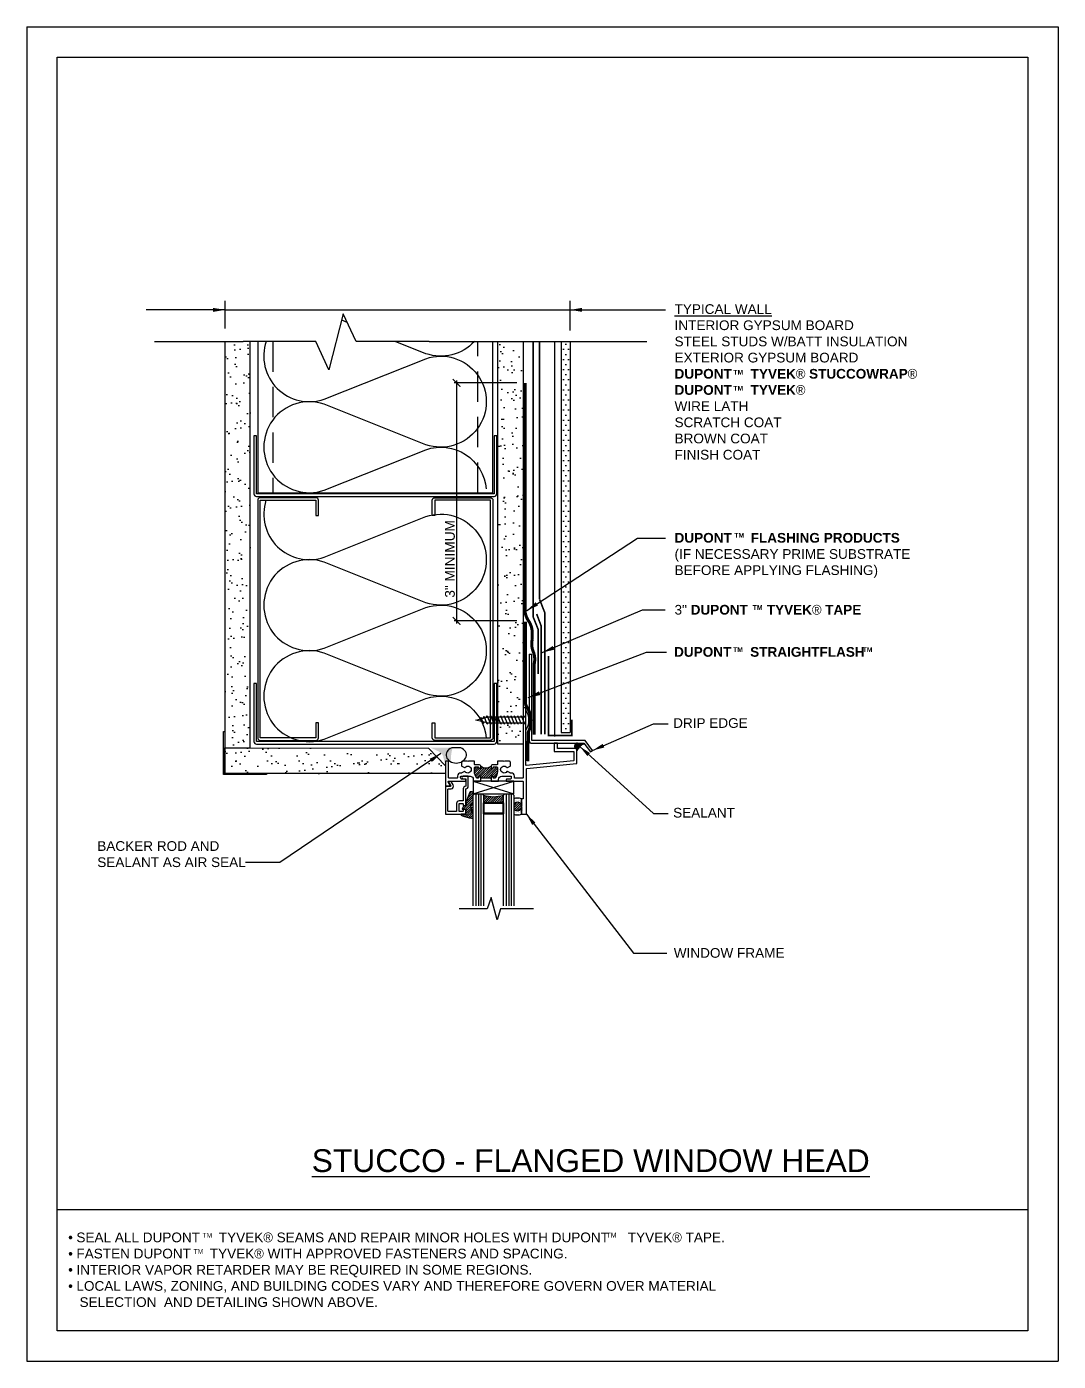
# Model space of a CAD drawing. Extents: x -129 to 26, y 0 to 100.
# Drawn here: x 0 to 25.5, y 0 to 33 of the extents above; entities that cross this region are included whole.
import ezdxf

# ---------------------------------------------------------------- set-up
doc = ezdxf.new("R2010")
doc.units = 0
doc.header["$LTSCALE"] = 1.5
doc.header["$MEASUREMENT"] = 0
doc.linetypes.add('CENTER', pattern=[2, 1.25, -0.25, 0.25, -0.25])
doc.linetypes.add('DASHED', pattern=[0.75, 0.5, -0.25])
doc.layers.get('0').update_dxf_attribs({"linetype": 'CONTINUOUS'})
doc.layers.get('DEFPOINTS').update_dxf_attribs({"linetype": 'CONTINUOUS'})
for name, color, linetype in [('A-ANNO-TXT0', 252, 'CONTINUOUS'), ('A-BACKER_ROD', 252, 'CONTINUOUS'), ('A-FASTENERS', 1, 'CONTINUOUS'), ('A-FLASHING', 124, 'CONTINUOUS'), ('A-GYP_BOARD', 252, 'CONTINUOUS'), ('A-METAL_STUD', 252, 'CONTINUOUS'), ('A-SEALANT', 252, 'CONTINUOUS'), ('CLADDING', 252, 'CONTINUOUS'), ('DUPONT_FLASHING', 251, 'CENTER'), ('FLASHING', 124, 'CONTINUOUS'), ('HATCH', 252, 'CONTINUOUS'), ('INSULATION', 40, 'CONTINUOUS'), ('STRUCTURE', 252, 'CONTINUOUS'), ('TEXT', 7, 'CONTINUOUS'), ('TYVEK', 160, 'DASHED'), ('TYVEK_TAPE', 130, 'CONTINUOUS'), ('W', 7, 'CONTINUOUS'), ('WINDOW', 252, 'CONTINUOUS')]:
    doc.layers.add(name, color=color, linetype=linetype)
doc.styles.add('DETAILS', font='sanss___.ttf', dxfattribs={"height": 1})
doc.linetypes.add('ZIGZAG', pattern='A,0.0001,-0.2,[131,ltypeshp.shx,S=0.2,R=0,X=-0.2,Y=0],-0.4,[131,ltypeshp.shx,S=0.2,R=180,X=0.2,Y=0],-0.2', length=0.8001)
doc.dimstyles.new('TYVEKDETAILS', dxfattribs={"dimscale": 6, "dimtxt": 1.5, "dimasz": 0.1, "dimexe": 0.75, "dimexo": 0.75, "dimgap": 0.75, "dimtad": 0, "dimtih": 1, "dimtoh": 1, "dimdec": 4, "dimzin": 0, "dimtxsty": 'DETAILS', "dimcen": 0.0625, "dimazin": 3, "dimtfac": 1, "dimtdec": 4, "dimtofl": 0, "dimtmove": 0, "dimatfit": 3, "dimtolj": 1, "dimtzin": 0})
pattern_1 = [(225, (23.721347, 19.344516), (0.02762136, -0.02762136), [])]

# ---------------------------------------------------------------- blocks, each defined once
blk = doc.blocks.new('*X1')
at = {"color": 0}
for p, q in [((0.140625, 0.34375), (0.140625, 0.34375)), ((0.15625, 0.375), (0.15625, 0.375)), ((0.171875, 0.34375), (0.171875, 0.34375)), ((0.1875, 0.375), (0.1875, 0.375)), ((0.203125, 0.34375), (0.203125, 0.34375)), ((0.21875, 0.375), (0.21875, 0.375)), ((0.234375, 0.34375), (0.234375, 0.34375)), ((0.25, 0.375), (0.25, 0.375)), ((0.265625, 0.34375), (0.265625, 0.34375)), ((0.28125, 0.375), (0.28125, 0.375)), ((0.296875, 0.34375), (0.296875, 0.34375)), ((0.3125, 0.375), (0.3125, 0.375)), ((0.140625, 0.28125), (0.140625, 0.28125)), ((0.140625, 0.09375), (0.140625, 0.09375)), ((0.140625, 0.03125), (0.140625, 0.03125)), ((0.15625, 0.3125), (0.15625, 0.3125)), ((0.15625, 0.0625), (0.15625, 0.0625)), ((0.15625, 0), (0.15625, 0)), ((0.171875, 0.03125), (0.171875, 0.03125)), ((0.1875, 0.3125), (0.1875, 0.3125)), ((0.1875, 0.0625), (0.1875, 0.0625)), ((0.1875, 0), (0.1875, 0)), ((0.203125, 0.03125), (0.203125, 0.03125)), ((0.21875, 0.3125), (0.21875, 0.3125)), ((0.21875, 0.0625), (0.21875, 0.0625)), ((0.21875, 0), (0.21875, 0)), ((0.234375, 0.03125), (0.234375, 0.03125)), ((0.25, 0.3125), (0.25, 0.3125)), ((0.25, 0.0625), (0.25, 0.0625)), ((0.25, 0), (0.25, 0)), ((0.265625, 0.03125), (0.265625, 0.03125)), ((0.28125, 0.3125), (0.28125, 0.3125)), ((0.28125, 0.0625), (0.28125, 0.0625)), ((0.28125, 0), (0.28125, 0)), ((0.296875, 0.28125), (0.296875, 0.28125)), ((0.296875, 0.09375), (0.296875, 0.09375)), ((0.296875, 0.03125), (0.296875, 0.03125)), ((0.3125, 0.3125), (0.3125, 0.3125)), ((0.3125, 0.25), (0.3125, 0.25)), ((0.3125, 0.125), (0.3125, 0.125)), ((0.3125, 0.0625), (0.3125, 0.0625)), ((0.3125, 0), (0.3125, 0))]:
    blk.add_line(p, q, dxfattribs=at)
blk = doc.blocks.new('_ARCHTICK')
at = {"color": 0, "linetype": 'BYBLOCK', "const_width": 0.15}
blk.add_lwpolyline([(-0.5, -0.5), (0.5, 0.5)], dxfattribs=at)

msp = doc.modelspace()

# ---------------------------------------------------------------- hatches: boundary and pattern name
at = {"layer": 'A-ANNO-TXT0', "linetype": 'CONTINUOUS'}
h = msp.add_hatch(dxfattribs=at)
h.set_pattern_fill('DOTS', color=256, scale=2, style=0)
h.set_pattern_definition([(0, (41.64266, 3.27347), (0.0625, 0.125), [0, -0.125])])
h.paths.add_polyline_path([(13.431, 25.218), (13.21, 25.218), (13.21, 15.545), (13.431, 15.545)])
at = {"layer": 'A-FASTENERS'}
h = msp.add_hatch(dxfattribs=at)
h.set_pattern_fill('AR-SAND', color=252, scale=0.25, style=0)
h.set_pattern_definition([(37.5, (41.64266, 3.27347), (-0.0157483, 0.481706), [0, -0.38, 0, -0.425, 0, -0.40625]), (7.5, (41.64266, 3.2735), (0.442444, 0.7055365), [0, -0.205, 0, -0.3425, 0, -0.13125]), (327.5, (41.33516, 3.27347), (0.7785355, 0.0014148), [0, -0.125, 0, -0.45, 0, -0.5875]), (317.5, (41.33516, 3.2735), (0.751532, 0.219419), [0, -0.0625, 0, -0.295, 0, -0.3375])])
h.paths.add_polyline_path([(5.524, 25.218), (5.349, 25.218), (4.899, 25.218), (4.899, 15.165), (5.524, 15.165)])
h.paths.add_polyline_path([(12.274, 25.218), (11.649, 25.218), (11.649, 15.259), (12.274, 15.259)])
at = {"layer": 'DUPONT_FLASHING', "linetype": 'CONTINUOUS'}
msp.add_hatch(color=7, dxfattribs=at).paths.add_polyline_path([(13.79, 15.262), (13.771, 15.287), (13.612, 15.287, 0.660579), (13.565, 15.156), (13.602, 15.156), (13.602, 15.12), (13.602, 15.091, -0.296884)])
at = {"layer": 'HATCH'}
h = msp.add_hatch(dxfattribs=at)
h.set_pattern_fill('AR-SAND,_O', color=256, scale=0.25)
h.set_pattern_definition([(37.5, (-3.77472, 24.22218), (-0.015748, 0.481706), [0, -0.38, 0, -0.425, 0, -0.40625]), (7.5, (-3.7747, 24.2222), (0.442444, 0.705537), [0, -0.205, 0, -0.3425, 0, -0.13125]), (327.5, (-4.08222, 24.22218), (0.778535, 0.001415), [0, -0.125, 0, -0.45, 0, -0.5875]), (317.5, (-4.0822, 24.2222), (0.751532, 0.21942), [0, -0.0625, 0, -0.295, 0, -0.3375])])
h.paths.add_polyline_path([(4.899, 15.165), (4.899, 14.537), (10.352, 14.537), (10.352, 14.725), (9.936, 15.162)])
h = msp.add_hatch(color=7, dxfattribs=at)
h.dxf.hatch_style = 1
edge = h.paths.add_edge_path()
edge.add_line((10.27, 15.008), (10.295, 14.954))
edge.add_line((10.295, 14.954), (10.31, 14.886))
edge.add_line((10.31, 14.886), (10.324, 14.832))
edge.add_line((10.324, 14.832), (10.352, 14.725))
edge.add_line((10.352, 14.725), (10.352, 14.839))
edge.add_line((10.352, 14.839), (10.352, 14.843))
edge.add_line((10.352, 14.843), (10.43, 14.843))
edge.add_line((10.43, 14.843), (10.43, 14.839))
edge.add_line((10.43, 14.839), (10.458, 14.839))
edge.add_ellipse((10.618, 14.992), major_axis=(0.251, 0), ratio=0.790427, start_angle=116.6079, end_angle=230.2511, ccw=False)
edge.add_line((10.506, 15.169), (9.976, 15.169))
edge.add_line((9.976, 15.169), (10.015, 15.155))
edge.add_line((10.015, 15.155), (10.076, 15.13))
edge.add_line((10.076, 15.13), (10.126, 15.105))
edge.add_line((10.126, 15.105), (10.18, 15.084))
edge.add_line((10.18, 15.084), (10.227, 15.044))
edge.add_line((10.227, 15.044), (10.27, 15.008))
at = {"layer": 'WINDOW'}
h = msp.add_hatch(dxfattribs=at)
h.set_pattern_fill('ANSI31', color=256, scale=0.3125, angle=-180, style=0)
h.set_pattern_definition(pattern_1)
h.paths.add_polyline_path([(11.637, 14.586), (11.637, 14.671, 0.414214), (11.606, 14.702), (11.575, 14.702), (11.552, 14.702, 0.413437), (11.527, 14.677, -0.413437), (11.502, 14.652, -0.414214), (11.477, 14.677), (11.477, 14.714, -0.02353), (11.477, 14.719, -0.382874), (11.227, 14.719, -0.02353), (11.227, 14.714), (11.227, 14.677, -0.414214), (11.202, 14.652, -0.413437), (11.177, 14.677, 0.413437), (11.152, 14.702), (11.098, 14.702, 0.414214), (11.067, 14.671), (11.067, 14.586, 0.177059), (11.126, 14.425, 0.22095), (11.133, 14.421), (11.152, 14.421, 0.414214), (11.177, 14.446, -0.414214), (11.202, 14.471, -0.414214), (11.227, 14.446), (11.227, 14.421), (11.477, 14.421), (11.477, 14.446, -0.414214), (11.502, 14.471, -0.414214), (11.527, 14.446, 0.414214), (11.552, 14.421), (11.57, 14.421, 0.22095), (11.578, 14.425, 0.177059)])
h = msp.add_hatch(dxfattribs=at)
h.set_pattern_fill('ANSI31', color=256, scale=0.3125, angle=-180, style=0)
h.set_pattern_definition(pattern_1)
edge = h.paths.add_edge_path()
edge.add_ellipse((11.008, 13.664), major_axis=(-0.032, 0.139), ratio=0.13155, start_angle=43.1555, end_angle=180.0222)
edge.add_arc((10.988, 13.764), 0.0158, 41.5153, 187.5342, ccw=False)
edge.add_arc((11.017, 13.79), 0.0227, 222.2539, 304.0602)
edge.add_arc((11.024, 13.785), 0.0156, 290.163, 350.3876)
edge.add_line((11.039, 13.783), (11.039, 14.055))
edge.add_line((11.039, 14.055), (11.039, 14.062))
edge.add_ellipse((10.993, 14.061), major_axis=(0.0457, 0.0011), ratio=0.621164, start_angle=0, end_angle=153.2403)
edge.add_line((10.952, 14.073), (10.875, 13.857))
edge.add_ellipse((10.884, 13.833), major_axis=(0.0085, 0.0468), ratio=0.312415, start_angle=62.5423, end_angle=105.8209)
edge.add_line((10.868, 13.823), (10.852, 13.746))
edge.add_arc((10.813, 13.796), 0.0627, 270.4556, 307.9177, ccw=False)
edge.add_arc((10.816, 13.713), 0.0202, 97.3692, 140.7733)
edge.add_line((10.8, 13.726), (10.761, 13.664))
edge.add_arc((10.777, 13.664), 0.0156, 180, 278.9186)
edge.add_line((10.779, 13.648), (10.852, 13.66))
edge.add_line((10.852, 13.66), (10.852, 13.53))
edge.add_line((10.852, 13.53), (10.75, 13.53))
edge.add_arc((10.75, 13.514), 0.0156, 90, 232.8134)
edge.add_ellipse((10.89, 13.461), major_axis=(-0.149, 0.041), ratio=0.091401, start_angle=0, end_angle=180)
edge.add_line((11.039, 13.42), (11.039, 13.524))
h = msp.add_hatch(dxfattribs=at)
h.set_pattern_fill('ANSI31', color=256, scale=0.3125, angle=-180, style=0)
h.set_pattern_definition(pattern_1)
h.paths.add_polyline_path([(11.289, 14, 0.153266), (11.789, 14), (11.789, 13.797, 0.414214), (11.769, 13.817), (11.309, 13.817, 0.414214), (11.289, 13.797)])
h = msp.add_hatch(dxfattribs=at)
h.set_pattern_fill('ANSI31', color=256, scale=0.3125, angle=-180, style=0)
h.set_pattern_definition(pattern_1)
h.paths.add_polyline_path([(12.227, 13.769, 0.599485), (12.039, 13.769), (12.039, 13.669, 0.599485), (12.227, 13.669)])

# ---------------------------------------------------------------- linework, layer by layer
at = {"layer": 'A-ANNO-TXT0', "color": 252, "linetype": 'CONTINUOUS'}
for p, q in [((13.612, 15.287), (13.771, 15.287)), ((10.731, 15.169), (10.506, 15.169)), ((13.565, 15.156), (13.602, 15.156, 0)), ((13.602, 15.156, 0), (13.602, 15.12, 0))]:
    msp.add_line(p, q, dxfattribs=at)
for centre, radius, start, end in [((13.617, 15.212), 0.0756, 93.3246, 227.1163), ((13.827, 15.032, 0), 0.233, 99.189, 165.3302)]:
    msp.add_arc(centre, radius, start, end, dxfattribs=at)
at = {"layer": 'A-BACKER_ROD'}
msp.add_ellipse((10.618, 14.992), major_axis=(0.251, 0), ratio=0.790427, start_param=2.035192, end_param=7.389586, dxfattribs=at)
at = {"layer": 'A-FASTENERS', "color": 252}
for p, q in [((11.1, 15.857, 0), (11.382, 15.929, 0)), ((11.382, 15.784, 0), (11.1, 15.857, 0)), ((11.204, 15.883, 0), (11.23, 15.923, 0)), ((11.292, 15.774, 0), (11.23, 15.923, 0)), ((11.28, 15.903, 0), (11.307, 15.943, 0)), ((11.384, 15.754, 0), (11.307, 15.943, 0)), ((11.36, 15.924, 0), (11.384, 15.959, 0)), ((12.336, 15.929, 0), (11.382, 15.929, 0)), ((11.469, 15.754, 0), (11.384, 15.959, 0)), ((11.449, 15.93, 0), (11.469, 15.959, 0)), ((11.553, 15.754, 0), (11.469, 15.959, 0)), ((11.533, 15.93, 0), (11.553, 15.959, 0)), ((11.637, 15.754, 0), (11.553, 15.959, 0)), ((11.618, 15.93, 0), (11.637, 15.959, 0)), ((11.722, 15.754, 0), (11.637, 15.959, 0)), ((11.702, 15.93, 0), (11.722, 15.959, 0)), ((11.806, 15.754, 0), (11.722, 15.959, 0)), ((11.786, 15.93, 0), (11.806, 15.959, 0)), ((11.89, 15.754, 0), (11.806, 15.959, 0)), ((11.871, 15.93, 0), (11.89, 15.959, 0)), ((11.975, 15.754, 0), (11.89, 15.959, 0)), ((11.955, 15.93, 0), (11.975, 15.959, 0)), ((12.059, 15.754, 0), (11.975, 15.959, 0)), ((12.039, 15.93, 0), (12.059, 15.959, 0)), ((12.144, 15.754, 0), (12.059, 15.959, 0)), ((12.124, 15.93, 0), (12.144, 15.959, 0)), ((12.228, 15.754, 0), (12.144, 15.959, 0)), ((12.208, 15.93, 0), (12.228, 15.959, 0)), ((12.312, 15.754, 0), (12.228, 15.959, 0)), ((12.293, 15.93, 0), (12.312, 15.959, 0)), ((12.336, 15.902, 0), (12.312, 15.959, 0)), ((12.336, 15.604, 0), (12.336, 16.104, 0)), ((11.292, 15.774, 0), (11.311, 15.804, 0)), ((11.382, 15.784, 0), (12.336, 15.784, 0)), ((11.384, 15.754, 0), (11.404, 15.784, 0)), ((11.469, 15.754, 0), (11.488, 15.784, 0)), ((11.553, 15.754, 0), (11.573, 15.784, 0)), ((11.637, 15.754, 0), (11.657, 15.784, 0)), ((11.722, 15.754, 0), (11.741, 15.784, 0)), ((11.806, 15.754, 0), (11.826, 15.784, 0)), ((11.89, 15.754, 0), (11.91, 15.784, 0)), ((11.975, 15.754, 0), (11.995, 15.784, 0)), ((12.059, 15.754, 0), (12.079, 15.784, 0)), ((12.144, 15.754, 0), (12.163, 15.784, 0)), ((12.312, 15.754, 0), (12.332, 15.784, 0))]:
    msp.add_line(p, q, dxfattribs=at)
msp.add_arc((11.97, 15.854, 0), 0.443, 325.6322, 34.3678, dxfattribs=at)
at = {"layer": 'A-FLASHING'}
for p, q in [((12.422, 17.484), (12.484, 17.484)), ((12.463, 15.287), (13.771, 15.287)), ((13.802, 15.35), (12.484, 15.35)), ((13.771, 15.287), (13.934, 15.067)), ((13.986, 15.102), (13.802, 15.35)), ((13.934, 15.067), (13.986, 15.102))]:
    msp.add_line(p, q, dxfattribs=at)
msp.add_lwpolyline([(12.422, 17.484), (12.422, 15.346, 0.315993), (12.463, 15.287, 0.315993)], format="xyb", dxfattribs=at)
msp.add_lwpolyline([(12.484, 15.35), (12.484, 17.484)], dxfattribs=at)
at = {"layer": 'A-GYP_BOARD', "linetype": 'CONTINUOUS'}
for p, q in [((3.155, 25.218), (5.349, 25.218)), ((9.949, 25.218), (15.332, 25.218))]:
    msp.add_line(p, q, dxfattribs=at)
at = {"layer": 'A-GYP_BOARD'}
for points in [[(4.899, 25.218), (4.899, 15.165), (5.524, 15.165), (5.524, 25.218)], [(12.274, 25.218), (12.274, 15.259), (11.649, 15.259), (11.649, 25.218)]]:
    msp.add_lwpolyline(points, dxfattribs=at)
for points in [[(4.899, 15.569), (4.899, 14.537), (5.93, 14.537), (5.93, 14.506), (4.868, 14.506), (4.868, 15.569)], [(4.899, 15.165), (9.936, 15.162), (10.352, 14.725), (10.352, 14.537), (4.899, 14.537)]]:
    msp.add_lwpolyline(points, close=True, dxfattribs=at)
at = {"layer": 'A-METAL_STUD'}
for p, q in [((5.774, 21.353), (5.774, 21.384)), ((5.774, 21.353), (5.774, 21.384)), ((11.461, 21.353), (11.461, 21.384)), ((5.774, 15.353), (5.774, 15.322)), ((11.461, 15.353), (11.461, 15.322))]:
    msp.add_line(p, q, dxfattribs=at)
msp.add_lwpolyline([(5.711, 25.218), (5.711, 21.478), (11.524, 21.478), (11.524, 25.218)], dxfattribs=at)
at = {"layer": 'A-METAL_STUD', "linetype": 'DASHED'}
msp.add_lwpolyline([(6.086, 25.218), (6.086, 21.478), (11.149, 21.478), (11.149, 25.218)], dxfattribs=at)
at = {"layer": 'A-METAL_STUD'}
for points in [[(11.555, 22.884), (11.555, 21.447), (5.68, 21.447), (5.68, 22.884), (5.618, 22.884), (5.618, 21.447, 0.414214), (5.68, 21.384), (11.555, 21.384, 0.414214), (11.618, 21.447), (11.618, 22.884)], [(7.149, 20.915), (7.211, 20.915), (7.211, 21.29, 0.414214), (7.149, 21.353), (5.774, 21.353, 0.414214), (5.711, 21.29), (5.711, 15.415, 0.414214), (5.774, 15.353), (7.149, 15.353, 0.414214), (7.211, 15.415), (7.211, 15.79), (7.149, 15.79), (7.149, 15.415), (5.774, 15.415), (5.774, 21.29), (7.149, 21.29)], [(10.086, 20.915), (10.024, 20.915), (10.024, 21.29, -0.414214), (10.086, 21.353), (11.461, 21.353, -0.414214), (11.524, 21.29), (11.524, 15.415, -0.414214), (11.461, 15.353), (10.086, 15.353, -0.414214), (10.024, 15.415), (10.024, 15.79), (10.086, 15.79), (10.086, 15.415), (11.461, 15.415), (11.461, 21.29), (10.086, 21.29)], [(11.555, 16.759), (11.555, 15.322), (5.68, 15.322), (5.68, 16.759), (5.618, 16.759), (5.618, 15.322, 0.414214), (5.68, 15.259), (11.555, 15.259, 0.414214), (11.618, 15.322), (11.618, 16.759)]]:
    msp.add_lwpolyline(points, format="xyb", close=True, dxfattribs=at)
at = {"layer": 'A-SEALANT'}
for p, q in [((11.48, 11.47, 0), (11.379, 11.191, 0)), ((11.628, 10.912, 0), (11.48, 11.47, 0)), ((11.379, 11.191, 0), (10.691, 11.191, 0)), ((11.711, 11.191, 0), (11.628, 10.912, 0)), ((12.531, 11.191, 0), (11.711, 11.191, 0))]:
    msp.add_line(p, q, dxfattribs=at)
at = {"layer": 'CLADDING', "linetype": 'ZIGZAG', "ltscale": 0.2}
msp.add_line((13.046, 25.218, 0), (13.046, 15.453, 0), dxfattribs=at)
at = {"layer": 'CLADDING'}
for p, q in [((13.21, 25.218, 0), (13.21, 15.545, 0)), ((13.431, 25.218, 0), (13.431, 15.545, 0)), ((13.21, 15.545, 0), (13.431, 15.545, 0))]:
    msp.add_line(p, q, dxfattribs=at)
at = {"layer": 'DEFPOINTS'}
for p, q in [((0, 33), (0, 0)), ((0, 33), (25.5, 33)), ((25.5, 33), (25.5, 0)), ((0, 0), (25.5, 0))]:
    msp.add_line(p, q, dxfattribs=at)
at = {"layer": 'DUPONT_FLASHING', "linetype": 'CONTINUOUS', "const_width": 0.075}
for points in [[(12.317, 24.191), (12.317, 18.591, 0.152741), (12.406, 18.306, -0.152741), (12.495, 18.021)], [(12.495, 17.846), (12.495, 17.846, 0.152741), (12.521, 17.548, -0.152741), (12.547, 17.251)], [(12.385, 14.839, 0.109984), (12.385, 14.839), (12.395, 15.546)]]:
    msp.add_lwpolyline(points, format="xyb", dxfattribs=at)
at = {"layer": 'DUPONT_FLASHING', "linetype": 'CONTINUOUS', "const_width": 0.075, "elevation": 0}
msp.add_lwpolyline([(12.393, 15.523), (12.393, 15.523, -0.114006), (12.403, 15.567, 0.274265), (12.352, 16.198, -0.1554), (12.333, 16.256), (12.333, 18.29)], format="xyb", dxfattribs=at)
at = {"layer": 'DUPONT_FLASHING', "linetype": 'CONTINUOUS', "const_width": 0.075}
for points in [[(12.495, 17.846), (12.495, 18.021)], [(12.546, 17.276), (12.546, 15.498)]]:
    msp.add_lwpolyline(points, dxfattribs=at)
at = {"layer": 'FLASHING', "color": 252, "const_width": 0.04, "elevation": 0}
for points in [[(13.475, 15.476), (12.895, 15.476), (12.895, 17.44), (12.895, 17.44)], [(13.475, 15.863), (13.475, 15.863), (13.475, 15.863), (13.475, 15.456)]]:
    msp.add_lwpolyline(points, dxfattribs=at)
at = {"layer": 'INSULATION'}
msp.add_lwpolyline([(7.925, 25.688), (7.786, 25.744)], dxfattribs=at)
for points in [[(5.922, 25.218, 0.62494), (7.354, 23.79), (9.868, 24.791, -1.40437), (9.868, 22.665), (7.354, 23.666, 1.40437), (7.354, 21.54), (9.868, 22.541, -0.489426), (11.357, 21.572)], [(11.065, 25.218, -0.298962), (9.868, 24.915), (9.108, 25.218)], [(5.915, 21.29, 0.618126), (7.354, 19.883), (9.868, 20.885, -1.40437), (9.868, 18.758), (7.354, 19.76, 1.40437), (7.354, 17.633), (9.868, 18.635, -1.40437), (9.868, 16.508), (7.354, 17.51, 1.40437), (7.354, 15.383), (9.868, 16.385, -0.489426), (11.357, 15.415)]]:
    msp.add_lwpolyline(points, format="xyb", dxfattribs=at)
at = {"layer": 'STRUCTURE'}
msp.add_lwpolyline([(9.949, 25.218), (8.143, 25.218), (7.826, 25.903), (7.471, 24.518), (7.149, 25.218), (5.349, 25.218)], dxfattribs=at)
at = {"layer": 'TEXT'}
for p, q in [((4.906, 25.536, 0), (4.906, 26.224, 0)), ((13.43, 25.491), (13.43, 26.224)), ((4.906, 25.998, 0), (13.43, 25.998)), ((12.117, 24.191), (10.564, 24.191)), ((10.626, 24.254), (10.626, 18.243)), ((15.225, 18.58), (15.784, 18.58)), ((12.117, 18.306), (10.564, 18.306)), ((15.323, 17.538), (15.812, 17.538))]:
    msp.add_line(p, q, dxfattribs=at)
at = {"layer": 'TYVEK', "color": 23, "const_width": 0.04, "elevation": 0}
msp.add_lwpolyline([(12.646, 16.998), (12.646, 18.089), (12.518, 18.409), (12.518, 25.218)], dxfattribs=at)
at = {"layer": 'TYVEK', "const_width": 0.04}
msp.add_lwpolyline([(12.678, 18.837), (12.678, 25.218)], dxfattribs=at)
at = {"layer": 'TYVEK', "const_width": 0.04, "elevation": 0}
for points in [[(12.805, 18.516), (12.678, 18.837)], [(12.805, 15.501), (12.805, 18.516)]]:
    msp.add_lwpolyline(points, dxfattribs=at)
at = {"layer": 'TYVEK_TAPE', "const_width": 0.04, "elevation": 0}
for points in [[(12.716, 18.186), (12.606, 18.478), (12.606, 18.478)], [(12.716, 15.501), (12.716, 18.186)]]:
    msp.add_lwpolyline(points, dxfattribs=at)
at = {"layer": 'W', "color": 7}
msp.add_line((0.75, 3.75), (24.75, 3.75), dxfattribs=at)
at = {"layer": 'W'}
msp.add_lwpolyline([(0.75, 32.25), (24.75, 32.25), (24.75, 0.75), (0.75, 0.75)], close=True, dxfattribs=at)
at = {"layer": 'WINDOW'}
for p, q in [((11.102, 14.031, 0), (11.102, 11.263, 0)), ((11.164, 14.031, 0), (11.164, 11.263, 0)), ((11.227, 14.031, 0), (11.227, 11.263, 0)), ((11.852, 14.031, 0), (11.852, 11.263, 0)), ((11.914, 14.031, 0), (11.914, 11.263, 0)), ((11.977, 14.031, 0), (11.977, 11.263, 0))]:
    msp.add_line(p, q, dxfattribs=at)
at = {"layer": 'WINDOW', "elevation": 0}
for points in [[(11.502, 14.652, 0.414214), (11.527, 14.677, -0.414214), (11.552, 14.702), (11.606, 14.702, -0.414214), (11.637, 14.671), (11.637, 14.586, -0.177059), (11.578, 14.425, -0.22095), (11.57, 14.421), (11.552, 14.421, -0.414214), (11.527, 14.446, 0.414214), (11.502, 14.471, 0.414214), (11.477, 14.446), (11.477, 14.343), (11.655, 14.343, 0.414214), (11.665, 14.353), (11.665, 14.388, -0.414214), (11.745, 14.468), (11.967, 14.468, -0.414214), (11.977, 14.458), (11.977, 14.424, -0.414214), (11.946, 14.393), (11.867, 14.393, 0.414214), (11.852, 14.378), (11.852, 14.353, 0.414214), (11.862, 14.343), (12.264, 14.343, -0.414214), (12.274, 14.333), (12.274, 13.916, -0.414214), (12.264, 13.906), (12.237, 13.906, 0.414214), (12.227, 13.896), (12.227, 13.838), (12.242, 13.823), (12.227, 13.808), (12.242, 13.793), (12.227, 13.778), (12.242, 13.763), (12.227, 13.748), (12.242, 13.733), (12.227, 13.718), (12.242, 13.703), (12.227, 13.688), (12.242, 13.673), (12.227, 13.658), (12.242, 13.643), (12.227, 13.628), (12.242, 13.613), (12.227, 13.598), (12.227, 13.531), (12.352, 13.531), (12.352, 14.647, -0.385314), (12.361, 14.657), (13.593, 14.78, 0.385314), (13.602, 14.79), (13.602, 15.156), (13.118, 15.156), (13.118, 15.281), (13.04, 15.281), (13.04, 15.078), (13.524, 15.078), (13.524, 14.861, -0.385314), (13.515, 14.851), (12.347, 14.734, -0.443716), (12.336, 14.744), (12.336, 15.834), (12.326, 15.844), (12.336, 15.854), (12.336, 16.156), (12.274, 16.156), (12.274, 14.431, -0.414214), (12.264, 14.421), (12.065, 14.421, -0.414214), (12.055, 14.431), (12.055, 14.468, 0.414214), (11.977, 14.546), (11.952, 14.546, -0.131652), (11.947, 14.548), (11.883, 14.585, 0.383968), (11.87, 14.582, -3.079589), (11.87, 14.683, 0.383968), (11.883, 14.68), (11.952, 14.719, 0.267949), (11.957, 14.728), (11.957, 14.812, 0.414214), (11.926, 14.843), (11.816, 14.843), (11.801, 14.828), (11.786, 14.843), (11.647, 14.843, 0.414214), (11.637, 14.833), (11.637, 14.762, -0.414214), (11.627, 14.752), (11.527, 14.752, 0.414214), (11.477, 14.702), (11.477, 14.677, 0.414214)], [(11.067, 14.671, -0.414214), (11.098, 14.702), (11.152, 14.702, -0.414214), (11.177, 14.677, 0.414214), (11.202, 14.652, 0.414214), (11.227, 14.677), (11.227, 14.702, 0.414214), (11.177, 14.752), (11.077, 14.752, -0.414214), (11.067, 14.762), (11.067, 14.833, 0.414214), (11.057, 14.843), (10.918, 14.843), (10.903, 14.828), (10.888, 14.843), (10.778, 14.843, 0.414214), (10.747, 14.812), (10.747, 14.728, 0.267949), (10.752, 14.719), (10.82, 14.68, 0.383968), (10.833, 14.683, -3.079589), (10.833, 14.582, 0.383968), (10.82, 14.585), (10.756, 14.548, -0.131652), (10.751, 14.546), (10.727, 14.546, 0.414214), (10.649, 14.468), (10.649, 14.431, -0.414214), (10.639, 14.421), (10.44, 14.421, -0.414214), (10.43, 14.431), (10.43, 14.843), (10.352, 14.843), (10.352, 14.343), (10.352, 14.218), (10.467, 14.218, 0.414214), (10.477, 14.228, 0.131652), (10.475, 14.233), (10.421, 14.328, -0.57735), (10.429, 14.343), (10.842, 14.343, 0.414214), (10.852, 14.353), (10.852, 14.378, 0.414214), (10.837, 14.393), (10.758, 14.393, -0.414214), (10.727, 14.424), (10.727, 14.458, -0.414214), (10.737, 14.468), (10.959, 14.468, -0.414214), (11.039, 14.388), (11.039, 14.353, 0.414214), (11.049, 14.343), (11.227, 14.343), (11.227, 14.446, 0.414214), (11.202, 14.471, 0.414214), (11.177, 14.446, -0.414214), (11.152, 14.421), (11.133, 14.421, -0.22095), (11.126, 14.425, -0.177059), (11.067, 14.586)], [(10.842, 13.743, 0.414214), (10.852, 13.753), (10.852, 14.156, 0.414214), (10.914, 14.218), (10.914, 14.458, 0.414214), (10.904, 14.468), (10.785, 14.468, 0.880809), (10.785, 14.406), (10.842, 14.406, -0.414214), (10.852, 14.396), (10.852, 14.218), (10.852, 14.218, 0.414214), (10.79, 14.156), (10.79, 13.865, -0.414214), (10.78, 13.855), (10.687, 13.855, 0.414214), (10.625, 13.793), (10.625, 13.603, -0.414214), (10.615, 13.593), (10.424, 13.593, -0.414214), (10.414, 13.603), (10.414, 14.146, -0.414214), (10.424, 14.156), (10.492, 14.156, 0.579), (10.545, 14.25), (10.496, 14.333, 0.266624), (10.488, 14.338), (10.439, 14.338, 0.579), (10.431, 14.323), (10.483, 14.233, -0.579), (10.474, 14.218), (10.352, 14.218), (10.352, 13.531), (10.852, 13.531), (10.852, 13.633, 0.414214), (10.842, 13.643), (10.797, 13.643, 0.414214), (10.787, 13.633), (10.787, 13.603, -0.414214), (10.777, 13.593), (10.697, 13.593, -0.414214), (10.687, 13.603), (10.687, 13.753), (10.687, 13.783, -0.414214), (10.697, 13.793), (10.777, 13.793, -0.414214), (10.787, 13.783), (10.787, 13.753, 0.414214), (10.797, 13.743)], [(11.769, 13.531), (11.309, 13.531, -0.414214), (11.289, 13.551), (11.289, 13.797, -0.414214), (11.309, 13.817), (11.769, 13.817, -0.414214), (11.789, 13.797), (11.789, 13.551, -0.414214)]]:
    msp.add_lwpolyline(points, format="xyb", close=True, dxfattribs=at)
at = {"layer": 'WINDOW'}
for points in [[(11.227, 14.719, 0.382874), (11.477, 14.719, 0.382874)], [(11, 13.775, 0.375935), (11.029, 13.771, 0.269), (11.039, 13.783), (11.039, 14.055), (11.039, 14.062)], [(10.868, 13.823), (10.852, 13.746, -0.149872), (10.817, 13.733, 0.239449), (10.8, 13.726), (10.761, 13.664, 0.460576), (10.779, 13.648), (10.852, 13.66), (10.852, 13.53), (10.75, 13.53, 0.718661), (10.741, 13.502, 0.718661)], [(11, 13.774, 0.723342), (10.972, 13.762, 0.723342)]]:
    msp.add_lwpolyline(points, format="xyb", dxfattribs=at)
at = {"layer": 'WINDOW', "elevation": 0}
for points in [[(11.039, 14.031), (12.039, 14.343)], [(11.039, 14.343), (12.039, 14.031)], [(11.477, 14.421), (11.227, 14.421)], [(11.039, 11.263), (11.039, 14), (11.071, 14.031), (11.258, 14.031), (11.289, 14), (11.289, 11.263)], [(11.789, 11.263), (11.789, 14), (11.821, 14.031), (12.008, 14.031), (12.039, 14), (12.039, 11.263)]]:
    msp.add_lwpolyline(points, dxfattribs=at)
for points in [[(12.039, 14.343), (11.039, 14.343), (11.039, 14.031), (12.039, 14.031)], [(11.769, 13.551), (11.309, 13.551), (11.309, 13.797), (11.769, 13.797)]]:
    msp.add_lwpolyline(points, close=True, dxfattribs=at)
at = {"layer": 'WINDOW'}
msp.add_lwpolyline([(10.952, 14.073), (10.875, 13.857)], dxfattribs=at)
msp.add_lwpolyline([(12.227, 13.907, 0.224876), (12.039, 13.907), (12.039, 13.531, 0.224876), (12.227, 13.531)], format="xyb", close=True, dxfattribs=at)
for centre, radius, start, end in [((11.539, 14.796, 0), 0.835, 252.5726, 287.4274), ((12.133, 13.719, 0), 0.106, 28.1159, 151.8841), ((12.133, 13.719, 0), 0.106, 208.1159, 331.8841)]:
    msp.add_arc(centre, radius, start, end, dxfattribs=at)
at = {"layer": 'WINDOW', "extrusion": (0, 0, -1)}
for centre, major_axis, ratio, start_param, end_param in [((10.993, 14.061, 0), (0.0457, 0.0011), 0.621164, 3.608637, 6.283185), ((11.008, 13.664, 0), (-0.032, 0.139), 0.13155, 3.141205, 5.52998), ((10.89, 13.461, 0), (-0.149, 0.041), 0.091401, 3.141593, 6.283185)]:
    msp.add_ellipse(centre, major_axis=major_axis, ratio=ratio, start_param=start_param, end_param=end_param, dxfattribs=at)

# ---------------------------------------------------------------- block references
at = {"layer": 'TEXT', "xscale": 0.1875, "yscale": 0.1875, "zscale": 0.1875}
for p, rotation in [((10.626, 24.191), 90), ((10.626, 18.306), 270)]:
    msp.add_blockref('_ARCHTICK', p, dxfattribs=dict(at, rotation=rotation))
at = {"layer": 'WINDOW', "extrusion": (0, 0, -1), "zscale": -1}
msp.add_blockref('*X1', (-12.352, 13.531, 0), dxfattribs=at)

# ---------------------------------------------------------------- texts
at = {"layer": 'TEXT', "attachment_point": 1, "style": 'DETAILS'}
for s, insert, char_height, width in [('{\\fArial|b0|i0|c0|p34;\\LTYPICAL WALL\\P}INTERIOR GYPSUM BOARD\\PSTEEL STUDS W/BATT INSULATION\\PEXTERIOR GYPSUM BOARD\\P{\\fSansSerif|b1|i0|c2|p2;DUPONT     TYVEK\\fSymbol|b0|i0|c2|p18;â \\fSansSerif|b1|i0|c2|p2;STUCCOWRAP\\fSymbol|b0|i0|c2|p18;â}\\P{\\fSansSerif|b1|i0|c2|p2;DUPONT     TYVEK\\fSymbol|b0|i0|c2|p18;â }\\PWIRE LATH\\PSCRATCH COAT\\PBROWN COAT\\PFINISH COAT', (16.014, 26.138, 0), 0.24, 8.65986), ('{\\fArial|b1|i0|c0|p34;DUPONT     FLASHING PRODUCTS\\fSymbol|b0|i0|c2|p18; \\fSansSerif|b1|i0|c2|p2;\\P}(IF NECESSARY PRIME SUBSTRATE BEFORE APPLYING FLASHING)', (16.014, 20.482), 0.24, 6.23997), ('3"{\\fSansSerif|b1|i0|c2|p2; DUPONT     TYVEK\\fSymbol|b0|i0|c2|p18;â \\fSansSerif|b1|i0|c2|p2;TAPE}', (16.014, 18.703, 0), 0.24, 8.65986), ('{\\fSansSerif|b1|i0|c2|p2;DUPONT     STRAIGHTFLASH}', (16.002, 17.661, 0), 0.24, 8.65986), ('DRIP EDGE', (15.979, 15.902), 0.24, 6.96035), ('SEALANT', (15.979, 13.685), 0.24, 6.96035), ('BACKER ROD AND SEALANT AS AIR SEAL', (1.744, 12.861, 0), 0.24, 4.53022), ('WINDOW FRAME', (15.995, 10.218, 0), 0.23998, 8.65899), ('{\\LSTUCCO - FLANGED WINDOW HEAD}', (7.045, 5.243), 0.5625, 15.77909), ('{\\fSymbol|b0|i0|c2|p18;· }SEAL ALL DUPONT     TYVEK{\\fSymbol|b0|i0|c2|p18;â} SEAMS AND REPAIR MINOR HOLES WITH DUPONT     TYVEK{\\fSymbol|b0|i0|c2|p18;â} TAPE.\\P{\\fSymbol|b0|i0|c2|p18;· }FASTEN DUPONT     TYVEK{\\fSymbol|b0|i0|c2|p18;â} WITH APPROVED FASTENERS AND SPACING.\\P{\\fSymbol|b0|i0|c2|p18;· }INTERIOR VAPOR RETARDER MAY BE REQUIRED IN SOME REGIONS.\\P{\\fSymbol|b0|i0|c2|p18;· }LOCAL LAWS, ZONING, AND BUILDING CODES VARY AND THEREFORE GOVERN OVER MATERIAL        \\P   SELECTION  AND DETAILING SHOWN ABOVE.', (1.027, 3.184), 0.24, 18.50886), ('TM', (4.345, 3.176), 0.12, 8.31), ('TM', (14.335, 3.18), 0.12, 8.31), ('TM', (4.124, 2.774), 0.12, 8.31)]:
    msp.add_mtext(s, dxfattribs=dict(at, insert=insert, char_height=char_height, width=width))
at = {"layer": 'TEXT', "char_height": 0.12, "attachment_point": 4, "style": 'DETAILS'}
for insert in [(17.469, 24.455, 0), (17.469, 24.058, 0), (17.492, 20.424), (17.947, 18.639, 0), (17.462, 17.597, 0), (20.664, 17.597, 0)]:
    msp.add_mtext('{\\fSansSerif|b1|i0|c2|p2;TM}', dxfattribs=dict(at, insert=insert))
at = {"layer": 'TEXT', "insert": (10.34, 18.881), "char_height": 0.24168, "width": 8.7204, "attachment_point": 1, "rotation": 90, "style": 'DETAILS'}
msp.add_mtext('\\A1;3" MINIMUM', dxfattribs=at)

# ---------------------------------------------------------------- leaders
at = {"layer": 'TEXT'}
for points in [[(4.906, 25.998, 0), (2.95, 25.998, 0)], [(13.43, 25.998, 0), (15.787, 25.998, 0)], [(12.359, 18.563), (15.096, 20.356), (15.787, 20.356)], [(12.745, 17.524), (15.225, 18.58)], [(12.398, 16.412), (15.323, 17.538)], [(13.983, 15.102), (15.495, 15.764), (15.857, 15.764)], [(13.67, 15.204), (15.495, 13.547), (15.857, 13.547)], [(10.237, 15.027, 0), (6.258, 12.332, 0), (5.407, 12.332, 0)], [(12.352, 13.531, 0), (14.996, 10.088, 0), (15.824, 10.088, 0)]]:
    msp.add_leader(points, dimstyle='TYVEKDETAILS', override={"dimscale": 3, "dimfxl": 3}, dxfattribs=at)

doc.saveas('drawing.dxf')
